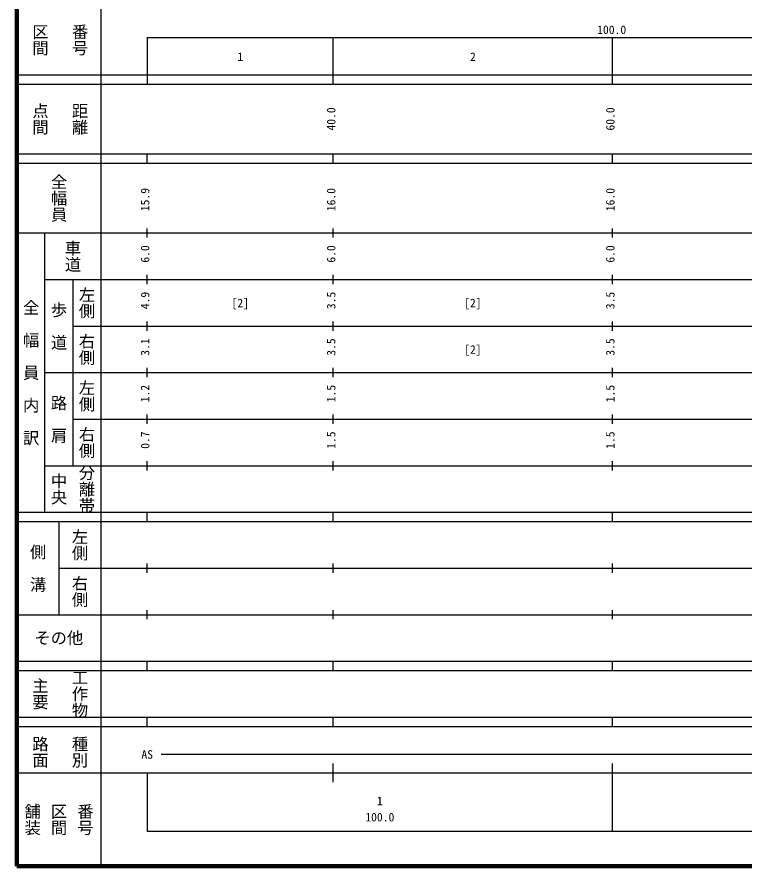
# Model space of a CAD drawing. Units: millimetres on the paper, enlarged 1000 times. Extents: x 40000 to 680000, y 20000 to 380000.
# Drawn here: x 40000 to 196288, y 20000 to 202409 of the extents above; entities that cross this region are included whole.
import ezdxf
from ezdxf.enums import TextEntityAlignment as Align

# ---------------------------------------------------------------- set-up
doc = ezdxf.new("R2010")
doc.units = ezdxf.units.MM
doc.header["$LTSCALE"] = 1000
doc.layers.add('M-TTL', color=2, linetype='Continuous', lineweight=140)
doc.layers.add('M-TTL-BAND', color=7, linetype='Continuous', lineweight=25)
doc.styles.add('@ＭＳ ゴシック', font='')
doc.styles.add('ＭＳ ゴシック', font='')
doc.styles.get('@ＭＳ ゴシック').set_extended_font_data('@MS Gothic')
doc.styles.get('ＭＳ ゴシック').set_extended_font_data('MS Gothic')

msp = doc.modelspace()

# ---------------------------------------------------------------- linework, layer by layer
at = {"layer": 'M-TTL'}
for p, q in [((40000, 380000), (40000, 20000)), ((40000, 20000), (680000, 20000))]:
    msp.add_line(p, q, dxfattribs=at)
at = {"layer": 'M-TTL-BAND'}
for p, q in [((58000, 370000), (58000, 20000)), ((68000, 198000), (579000, 198000)), ((68000, 198000), (68000, 188000)), ((108000, 188000), (108000, 198000)), ((168000, 188000), (168000, 198000)), ((40000, 190000), (579000, 190000)), ((40000, 188000), (579000, 188000)), ((40000, 173000), (579000, 173000)), ((68000, 171000), (68000, 173000)), ((108000, 171000), (108000, 173000)), ((168000, 171000), (168000, 173000)), ((40000, 171000), (579000, 171000)), ((68000, 155000), (68000, 157000)), ((108000, 155000), (108000, 157000)), ((168000, 155000), (168000, 157000)), ((40000, 156000), (579000, 156000)), ((46000, 96000), (46000, 156000)), ((46000, 146000), (579000, 146000)), ((52000, 146000), (52000, 106000)), ((68000, 145000), (68000, 147000)), ((108000, 145000), (108000, 147000)), ((168000, 145000), (168000, 147000)), ((68000, 135000), (68000, 137000)), ((108000, 135000), (108000, 137000)), ((168000, 135000), (168000, 137000)), ((52000, 136000), (579000, 136000)), ((46000, 126000), (579000, 126000)), ((68000, 125000), (68000, 127000)), ((108000, 125000), (108000, 127000)), ((168000, 125000), (168000, 127000)), ((68000, 115000), (68000, 117000)), ((108000, 115000), (108000, 117000)), ((168000, 115000), (168000, 117000)), ((52000, 116000), (579000, 116000)), ((46000, 106000), (579000, 106000)), ((68000, 105000), (68000, 107000)), ((108000, 105000), (108000, 107000)), ((168000, 105000), (168000, 107000)), ((40000, 96000), (579000, 96000)), ((68000, 94000), (68000, 96000)), ((108000, 94000), (108000, 96000)), ((168000, 94000), (168000, 96000)), ((40000, 94000), (579000, 94000)), ((49000, 94000), (49000, 74000)), ((49000, 84000), (579000, 84000)), ((68000, 83000), (68000, 85000)), ((108000, 83000), (108000, 85000)), ((168000, 83000), (168000, 85000)), ((68000, 73000), (68000, 75000)), ((108000, 73000), (108000, 75000)), ((168000, 73000), (168000, 75000)), ((40000, 74000), (579000, 74000)), ((40000, 64000), (579000, 64000)), ((68000, 62000), (68000, 64000)), ((108000, 62000), (108000, 64000)), ((168000, 62000), (168000, 64000)), ((40000, 62000), (579000, 62000)), ((40000, 52000), (579000, 52000)), ((68000, 50000), (68000, 52000)), ((108000, 50000), (108000, 52000)), ((168000, 50000), (168000, 52000)), ((40000, 50000), (579000, 50000)), ((71000, 44000), (400000, 44000)), ((108000, 38000), (108000, 42000)), ((168000, 27500), (168000, 42000)), ((40000, 40000), (579000, 40000)), ((68000, 40000), (68000, 27500)), ((68000, 27500), (579000, 27500))]:
    msp.add_line(p, q, dxfattribs=at)

# ---------------------------------------------------------------- texts
at = {"layer": 'M-TTL-BAND', "style": '@ＭＳ ゴシック'}
for s, p in [('番号', (53500, 197500)), ('区間', (45000, 197500)), ('点間', (45000, 180500)), ('距離', (53500, 180500)), ('全幅員', (49000, 163500)), ('車道', (52000, 151000)), ('左側', (55000, 141000)), ('全\u3000幅\u3000員\u3000内\u3000訳', (43000, 126000)), ('歩\u3000道', (49000, 136000)), ('右側', (55000, 131000)), ('左側', (55000, 121000)), ('路\u3000肩', (49000, 116000)), ('右側', (55000, 111000)), ('分離帯', (55000, 101000)), ('中央', (49000, 101000)), ('左側', (53500, 89000)), ('側\u3000溝', (44500, 84000)), ('右側', (53500, 79000)), ('主要', (45000, 57000)), ('工作物', (53500, 57000)), ('路面', (45000, 44500)), ('種別', (53500, 44500)), ('舗装', (43333, 30000)), ('区間', (49000, 30000)), ('番号', (54667, 30000))]:
    msp.add_text(s, height=2566, rotation=270, dxfattribs=at).set_placement(p, align=Align.MIDDLE_CENTER)
at = {"layer": 'M-TTL-BAND', "style": 'ＭＳ ゴシック'}
for s, p in [('100.0', (167844, 198195)), ('1', (88000, 192405)), ('2', (138000, 192405)), ('[2]', (88000, 139500)), ('[2]', (138000, 139500)), ('[2]', (138000, 129500)), ('AS', (68000, 42500)), ('1', (118000, 32523)), ('100.0', (118000, 29033))]:
    msp.add_text(s, height=1833, dxfattribs=at).set_placement(p, align=Align.BOTTOM_CENTER)
for s, p in [('40.0', (109000, 180500)), ('60.0', (169000, 180500)), ('15.9', (69000, 163174)), ('16.0', (109000, 163174)), ('16.0', (169000, 163174)), ('6.0', (69000, 151500)), ('6.0', (109000, 151500)), ('6.0', (169000, 151500)), ('4.9', (69000, 141500)), ('3.5', (109000, 141500)), ('3.5', (169000, 141500)), ('3.1', (69000, 131500)), ('3.5', (109000, 131500)), ('3.5', (169000, 131500)), ('1.2', (69000, 121500)), ('1.5', (109000, 121500)), ('1.5', (169000, 121500)), ('0.7', (69000, 111500)), ('1.5', (109000, 111500)), ('1.5', (169000, 111500))]:
    msp.add_text(s, height=1833, rotation=90, dxfattribs=at).set_placement(p, align=Align.BOTTOM_CENTER)
msp.add_text('その他', height=2566, dxfattribs=at).set_placement((49000, 69000), align=Align.MIDDLE_CENTER)

doc.saveas('drawing.dxf')
